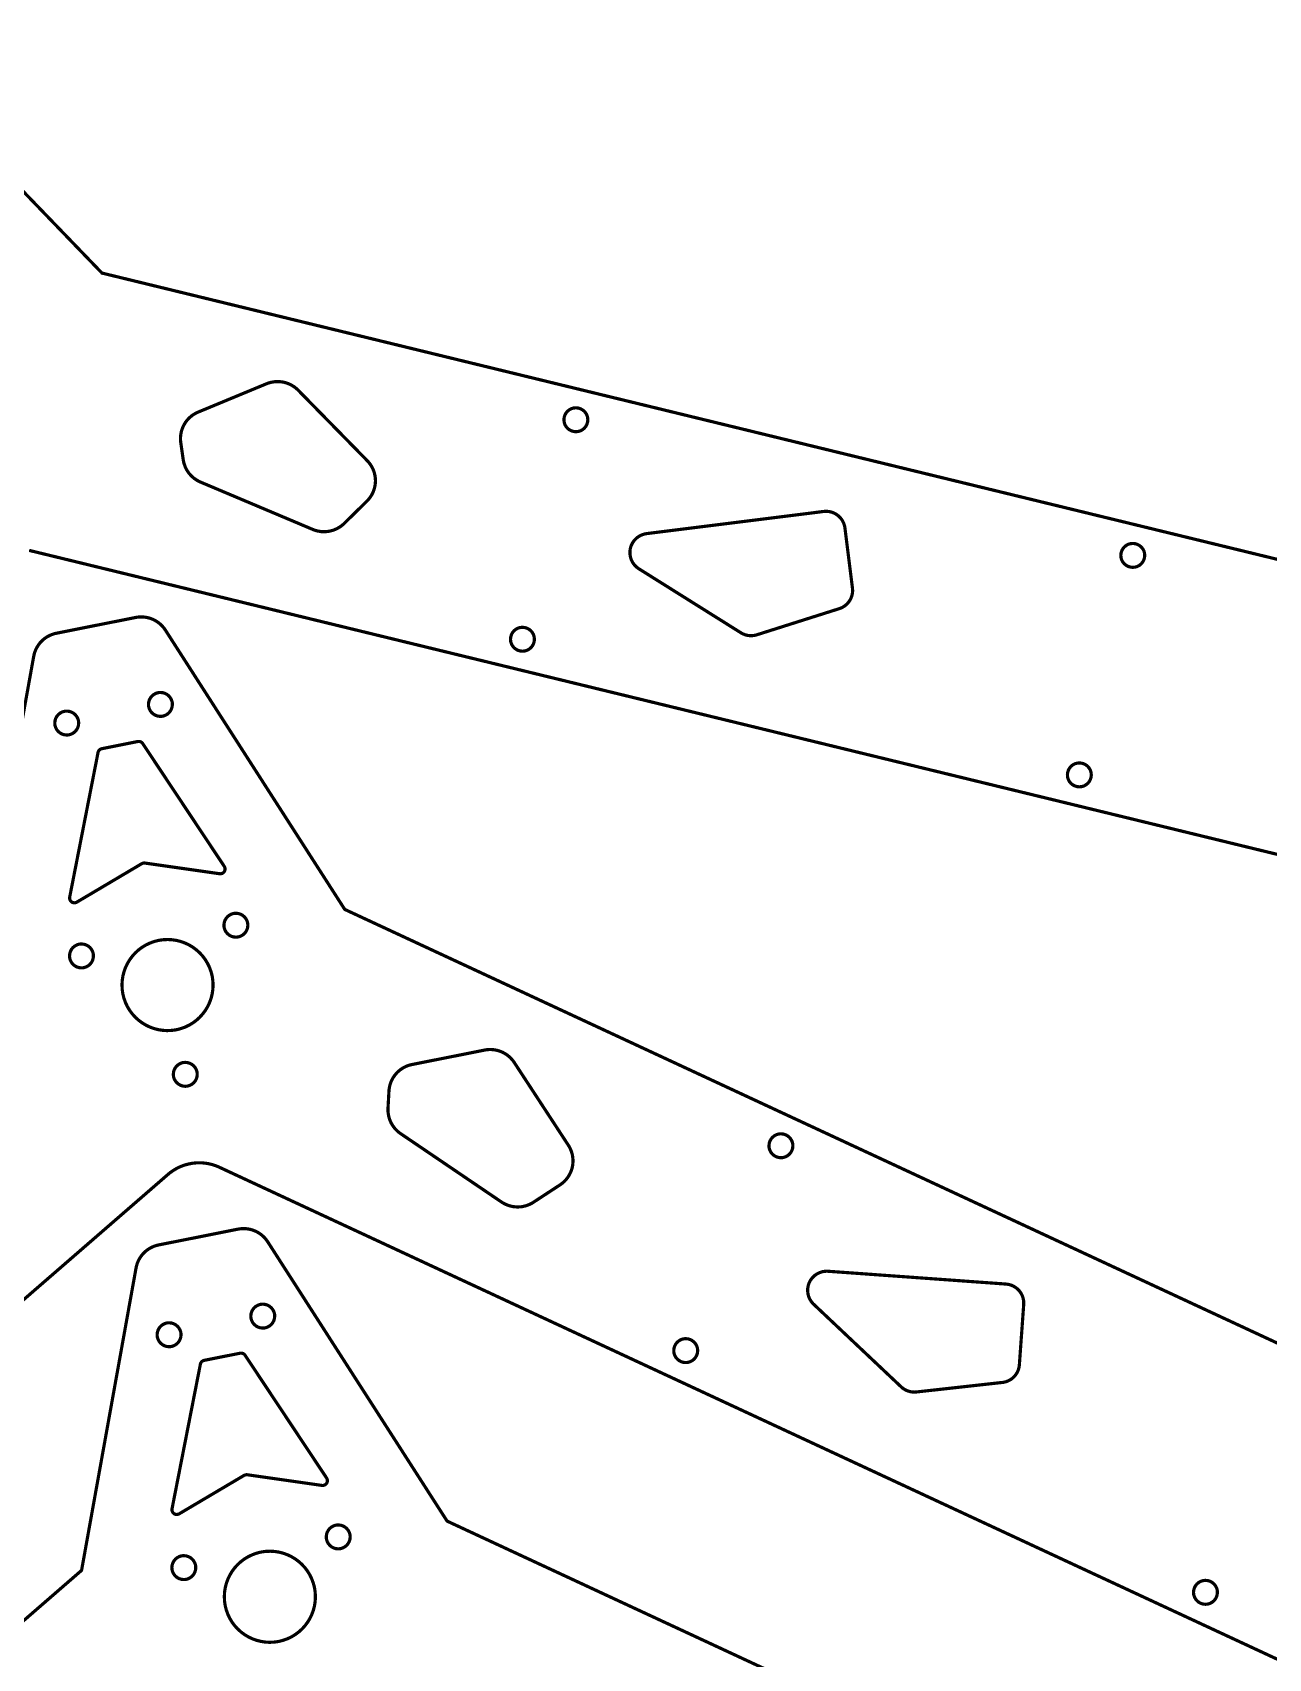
# Model space of a CAD drawing. Extents: x 0 to 529, y 0 to 485.
# Drawn here: x 117.2 to 246.6, y 314.1 to 484.2 of the extents above; entities that cross this region are included whole.
import ezdxf

# ---------------------------------------------------------------- set-up
doc = ezdxf.new("R2010")
doc.units = 0
doc.layers.get('0').update_dxf_attribs({"linetype": 'CONTINUOUS'})

msp = doc.modelspace()

# ---------------------------------------------------------------- linework, layer by layer
at = {"color": 0, "const_width": 0.3333}
for points in [[(100.401, 484.083), (124.521, 459.076), (448.697, 380.146)], [(441.6, 350.997), (116.911, 430.053)], [(111.67, 387.326), (117.374, 418.974), (117.384, 419.031), (117.424, 419.199), (117.489, 419.417), (117.57, 419.626), (117.666, 419.829), (117.777, 420.022), (117.901, 420.207), (118.037, 420.381), (118.186, 420.544), (118.347, 420.696), (118.519, 420.836), (118.701, 420.963), (118.892, 421.076), (119.093, 421.176), (119.302, 421.261), (119.518, 421.331), (119.685, 421.374), (119.742, 421.385), (128.046, 423.036), (128.102, 423.047), (128.273, 423.072), (128.5, 423.09), (128.725, 423.093), (128.948, 423.076), (129.169, 423.046), (129.386, 422.997), (129.598, 422.933), (129.804, 422.856), (130.005, 422.761), (130.198, 422.653), (130.383, 422.529), (130.558, 422.393), (130.725, 422.243), (130.88, 422.079), (131.024, 421.904), (131.124, 421.764), (131.156, 421.715), (149.933, 392.485), (406.253, 273.318)], [(393.606, 246.115), (136.807, 365.503), (136.724, 365.542), (136.469, 365.646), (136.124, 365.763), (135.774, 365.853), (135.422, 365.917), (135.067, 365.956), (134.711, 365.969), (134.356, 365.957), (134.003, 365.921), (133.654, 365.858), (133.31, 365.772), (132.972, 365.661), (132.641, 365.526), (132.32, 365.367), (132.008, 365.183), (131.709, 364.976), (131.492, 364.806), (131.423, 364.746), (24.3928, 271.897)], [(15.4471, 230.547), (122.383, 323.314), (128.087, 354.961), (128.098, 355.018), (128.137, 355.186), (128.202, 355.404), (128.283, 355.614), (128.38, 355.817), (128.49, 356.01), (128.614, 356.194), (128.751, 356.368), (128.9, 356.532), (129.06, 356.683), (129.232, 356.824), (129.414, 356.951), (129.605, 357.064), (129.806, 357.164), (130.015, 357.249), (130.231, 357.318), (130.398, 357.361), (130.455, 357.372), (138.759, 359.024), (138.816, 359.035), (138.986, 359.06), (139.212, 359.079), (139.438, 359.081), (139.661, 359.065), (139.882, 359.033), (140.099, 358.985), (140.311, 358.922), (140.518, 358.843), (140.718, 358.749), (140.911, 358.64), (141.096, 358.518), (141.272, 358.381), (141.438, 358.231), (141.593, 358.068), (141.737, 357.892), (141.837, 357.751), (141.868, 357.703), (160.647, 328.472), (416.967, 209.307)]]:
    msp.add_lwpolyline(points, dxfattribs=at)
at = {"color": 0}
for points in [[(100.401, 484.083), (124.521, 459.076), (448.697, 380.146)], [(441.6, 350.997), (116.911, 430.053)], [(111.67, 387.326), (117.374, 418.974), (117.385, 419.031), (117.424, 419.199), (117.489, 419.417), (117.57, 419.626), (117.666, 419.829), (117.777, 420.022), (117.901, 420.207), (118.037, 420.381), (118.187, 420.544), (118.347, 420.696), (118.519, 420.836), (118.701, 420.963), (118.892, 421.076), (119.093, 421.176), (119.302, 421.261), (119.518, 421.331), (119.685, 421.374), (119.742, 421.385), (128.046, 423.036), (128.102, 423.047), (128.273, 423.072), (128.5, 423.09), (128.725, 423.092), (128.948, 423.076), (129.169, 423.046), (129.386, 422.997), (129.598, 422.933), (129.804, 422.856), (130.005, 422.761), (130.198, 422.653), (130.383, 422.529), (130.559, 422.393), (130.725, 422.243), (130.88, 422.079), (131.024, 421.904), (131.124, 421.764), (131.156, 421.715), (149.933, 392.485), (406.253, 273.319)], [(393.606, 246.115), (136.807, 365.503), (136.724, 365.542), (136.469, 365.646), (136.124, 365.763), (135.774, 365.853), (135.422, 365.917), (135.067, 365.956), (134.711, 365.969), (134.356, 365.957), (134.003, 365.921), (133.654, 365.858), (133.31, 365.772), (132.972, 365.661), (132.641, 365.526), (132.32, 365.367), (132.009, 365.183), (131.709, 364.976), (131.493, 364.806), (131.423, 364.746), (24.3929, 271.897)], [(15.4472, 230.546), (122.383, 323.314), (128.087, 354.961), (128.098, 355.018), (128.137, 355.186), (128.202, 355.404), (128.284, 355.614), (128.38, 355.817), (128.49, 356.01), (128.614, 356.194), (128.751, 356.368), (128.9, 356.532), (129.06, 356.683), (129.232, 356.824), (129.414, 356.951), (129.605, 357.064), (129.806, 357.164), (130.015, 357.249), (130.231, 357.318), (130.398, 357.361), (130.455, 357.372), (138.759, 359.024), (138.816, 359.035), (138.986, 359.06), (139.212, 359.079), (139.439, 359.081), (139.661, 359.065), (139.882, 359.033), (140.099, 358.985), (140.311, 358.922), (140.518, 358.843), (140.718, 358.749), (140.911, 358.64), (141.096, 358.518), (141.272, 358.381), (141.438, 358.231), (141.593, 358.068), (141.737, 357.892), (141.837, 357.751), (141.868, 357.703), (160.647, 328.472), (416.967, 209.307)]]:
    msp.add_lwpolyline(points, dxfattribs=at)
at = {"color": 0, "const_width": 0.3333}
for points in [[(133.024, 439.546), (133.038, 439.449), (133.105, 439.162), (133.233, 438.799), (133.405, 438.456), (133.618, 438.139), (133.87, 437.853), (134.158, 437.599), (134.478, 437.382), (134.738, 437.246), (134.828, 437.207), (146.597, 432.243), (146.7, 432.199), (147.022, 432.1), (147.456, 432.022), (147.893, 432.01), (148.324, 432.06), (148.744, 432.172), (149.146, 432.344), (149.521, 432.575), (149.783, 432.786), (149.864, 432.865), (152.246, 435.201), (152.299, 435.253), (152.447, 435.419), (152.625, 435.654), (152.779, 435.904), (152.906, 436.168), (153.007, 436.443), (153.082, 436.726), (153.128, 437.017), (153.144, 437.239), (153.146, 437.314), (153.146, 437.388), (153.135, 437.61), (153.093, 437.903), (153.025, 438.188), (152.929, 438.464), (152.807, 438.729), (152.658, 438.983), (152.485, 439.222), (152.34, 439.39), (152.288, 439.443), (145.049, 446.826), (144.969, 446.907), (144.708, 447.126), (144.332, 447.367), (143.929, 447.547), (143.507, 447.665), (143.071, 447.722), (142.629, 447.714), (142.19, 447.64), (141.864, 447.542), (141.758, 447.499), (134.59, 444.528), (134.531, 444.504), (134.358, 444.421), (134.14, 444.296), (133.935, 444.156), (133.743, 443.999), (133.567, 443.828), (133.405, 443.644), (133.26, 443.449), (133.131, 443.242), (133.019, 443.025), (132.925, 442.8), (132.849, 442.568), (132.792, 442.329), (132.755, 442.085), (132.738, 441.836), (132.743, 441.585), (132.759, 441.394), (132.768, 441.331), (133.024, 439.546)], [(173.65, 444.881), (173.707, 444.904), (173.892, 444.954), (174.136, 444.976), (174.376, 444.951), (174.606, 444.881), (174.818, 444.768), (175.006, 444.617), (175.163, 444.428), (175.258, 444.263), (175.283, 444.204), (175.307, 444.146), (175.356, 443.961), (175.378, 443.717), (175.353, 443.476), (175.282, 443.247), (175.169, 443.036), (175.018, 442.849), (174.829, 442.69), (174.664, 442.594), (174.606, 442.571), (174.549, 442.547), (174.364, 442.499), (174.119, 442.475), (173.879, 442.501), (173.65, 442.571), (173.438, 442.683), (173.25, 442.836), (173.093, 443.025), (172.997, 443.189), (172.972, 443.247), (172.949, 443.306), (172.9, 443.49), (172.878, 443.735), (172.903, 443.975), (172.974, 444.204), (173.086, 444.415), (173.237, 444.604), (173.426, 444.761), (173.592, 444.857), (173.65, 444.881)], [(191.4, 421.435), (191.446, 421.406), (191.592, 421.329), (191.792, 421.246), (191.997, 421.183), (192.21, 421.146), (192.424, 421.129), (192.639, 421.138), (192.854, 421.168), (193.014, 421.206), (193.067, 421.222), (201.7, 423.958), (201.743, 423.971), (201.868, 424.019), (202.028, 424.094), (202.179, 424.183), (202.321, 424.283), (202.451, 424.394), (202.572, 424.515), (202.682, 424.646), (202.781, 424.786), (202.865, 424.933), (202.939, 425.088), (202.999, 425.247), (203.044, 425.414), (203.076, 425.583), (203.093, 425.757), (203.094, 425.935), (203.086, 426.068), (203.081, 426.112), (202.294, 432.393), (202.289, 432.443), (202.26, 432.594), (202.204, 432.787), (202.132, 432.971), (202.042, 433.146), (201.938, 433.308), (201.817, 433.46), (201.683, 433.599), (201.538, 433.724), (201.381, 433.833), (201.214, 433.929), (201.038, 434.007), (200.854, 434.069), (200.663, 434.114), (200.467, 434.139), (200.265, 434.144), (200.112, 434.135), (200.061, 434.129), (181.535, 431.81), (181.458, 431.8), (181.228, 431.747), (180.94, 431.639), (180.675, 431.49), (180.436, 431.304), (180.229, 431.085), (180.056, 430.833), (179.922, 430.557), (179.847, 430.333), (179.831, 430.258), (179.814, 430.182), (179.788, 429.947), (179.792, 429.64), (179.843, 429.34), (179.939, 429.053), (180.076, 428.783), (180.254, 428.537), (180.469, 428.318), (180.656, 428.172), (180.721, 428.131), (191.4, 421.435)], [(231.946, 430.686), (232.004, 430.711), (232.189, 430.76), (232.433, 430.782), (232.674, 430.757), (232.903, 430.686), (233.115, 430.574), (233.303, 430.422), (233.46, 430.233), (233.556, 430.068), (233.579, 430.01), (233.604, 429.951), (233.653, 429.768), (233.675, 429.522), (233.65, 429.282), (233.579, 429.053), (233.467, 428.842), (233.315, 428.654), (233.126, 428.497), (232.961, 428.401), (232.903, 428.376), (232.844, 428.353), (232.661, 428.304), (232.415, 428.282), (232.176, 428.307), (231.946, 428.376), (231.735, 428.489), (231.547, 428.642), (231.39, 428.831), (231.294, 428.994), (231.269, 429.053), (231.246, 429.111), (231.197, 429.296), (231.175, 429.54), (231.2, 429.781), (231.269, 430.01), (231.382, 430.222), (231.535, 430.41), (231.724, 430.567), (231.888, 430.662), (231.946, 430.686)], [(168.057, 421.911), (168.115, 421.936), (168.3, 421.985), (168.544, 422.007), (168.785, 421.982), (169.014, 421.911), (169.225, 421.799), (169.413, 421.647), (169.571, 421.458), (169.667, 421.293), (169.69, 421.235), (169.714, 421.176), (169.763, 420.993), (169.786, 420.749), (169.76, 420.508), (169.69, 420.278), (169.578, 420.067), (169.425, 419.879), (169.236, 419.722), (169.072, 419.626), (169.014, 419.601), (168.956, 419.578), (168.771, 419.529), (168.526, 419.507), (168.286, 419.532), (168.057, 419.601), (167.844, 419.714), (167.657, 419.867), (167.5, 420.056), (167.404, 420.221), (167.381, 420.278), (167.357, 420.336), (167.307, 420.521), (167.285, 420.765), (167.31, 421.006), (167.381, 421.235), (167.493, 421.447), (167.644, 421.635), (167.833, 421.792), (167.999, 421.888), (168.057, 421.911)], [(130.394, 415.162), (130.455, 415.175), (130.646, 415.188), (130.89, 415.161), (131.121, 415.09), (131.332, 414.976), (131.518, 414.825), (131.672, 414.639), (131.789, 414.422), (131.851, 414.242), (131.863, 414.181), (131.876, 414.119), (131.888, 413.929), (131.862, 413.685), (131.79, 413.453), (131.677, 413.242), (131.525, 413.057), (131.339, 412.901), (131.123, 412.785), (130.943, 412.724), (130.881, 412.711), (130.82, 412.699), (130.629, 412.686), (130.385, 412.713), (130.154, 412.783), (129.943, 412.897), (129.757, 413.049), (129.603, 413.235), (129.486, 413.451), (129.424, 413.631), (129.412, 413.693), (129.399, 413.754), (129.387, 413.944), (129.413, 414.189), (129.484, 414.419), (129.598, 414.631), (129.75, 414.817), (129.936, 414.971), (130.152, 415.089), (130.332, 415.15), (130.394, 415.162)], [(120.586, 413.211), (120.648, 413.224), (120.838, 413.236), (121.082, 413.21), (121.313, 413.139), (121.524, 413.025), (121.71, 412.874), (121.864, 412.688), (121.982, 412.472), (122.043, 412.292), (122.056, 412.229), (122.068, 412.168), (122.08, 411.978), (122.054, 411.733), (121.983, 411.503), (121.869, 411.292), (121.717, 411.106), (121.532, 410.951), (121.316, 410.833), (121.135, 410.772), (121.073, 410.76), (121.012, 410.747), (120.821, 410.736), (120.577, 410.761), (120.346, 410.833), (120.135, 410.946), (119.949, 411.099), (119.795, 411.283), (119.678, 411.5), (119.616, 411.681), (119.604, 411.742), (119.591, 411.804), (119.579, 411.994), (119.605, 412.239), (119.677, 412.469), (119.79, 412.681), (119.942, 412.867), (120.128, 413.021), (120.344, 413.138), (120.524, 413.2), (120.586, 413.211)], [(121.14, 393.772), (121.133, 393.736), (121.133, 393.628), (121.167, 393.489), (121.237, 393.367), (121.313, 393.287), (121.342, 393.267), (121.372, 393.246), (121.471, 393.201), (121.611, 393.176), (121.752, 393.19), (121.855, 393.226), (121.885, 393.244), (128.685, 397.271), (128.71, 397.285), (128.843, 397.331), (128.983, 397.339), (129.011, 397.335), (136.834, 396.218), (136.869, 396.214), (136.978, 396.219), (137.114, 396.26), (137.233, 396.336), (137.308, 396.417), (137.327, 396.446), (137.346, 396.476), (137.386, 396.579), (137.404, 396.719), (137.383, 396.86), (137.341, 396.96), (137.321, 396.99), (128.785, 409.84), (128.764, 409.871), (128.685, 409.951), (128.56, 410.026), (128.419, 410.061), (128.307, 410.061), (128.271, 410.054), (124.502, 409.304), (124.466, 409.297), (124.362, 409.254), (124.245, 409.168), (124.159, 409.05), (124.116, 408.947), (124.109, 408.911), (121.14, 393.772)], [(226.354, 407.718), (226.413, 407.742), (226.596, 407.79), (226.84, 407.813), (227.082, 407.787), (227.311, 407.718), (227.522, 407.606), (227.71, 407.453), (227.867, 407.264), (227.963, 407.099), (227.987, 407.04), (228.011, 406.983), (228.06, 406.799), (228.082, 406.554), (228.057, 406.314), (227.987, 406.085), (227.875, 405.872), (227.722, 405.685), (227.533, 405.528), (227.369, 405.432), (227.311, 405.408), (227.253, 405.383), (227.068, 405.335), (226.824, 405.313), (226.583, 405.338), (226.354, 405.408), (226.142, 405.521), (225.954, 405.672), (225.797, 405.861), (225.701, 406.026), (225.678, 406.085), (225.653, 406.143), (225.604, 406.326), (225.582, 406.571), (225.607, 406.811), (225.678, 407.04), (225.79, 407.253), (225.942, 407.44), (226.131, 407.597), (226.296, 407.693), (226.354, 407.718)], [(138.293, 392.058), (138.355, 392.069), (138.545, 392.082), (138.789, 392.057), (139.019, 391.985), (139.232, 391.871), (139.417, 391.719), (139.571, 391.533), (139.689, 391.318), (139.75, 391.138), (139.763, 391.075), (139.775, 391.014), (139.788, 390.824), (139.761, 390.579), (139.69, 390.349), (139.576, 390.138), (139.425, 389.951), (139.239, 389.797), (139.022, 389.679), (138.843, 389.618), (138.781, 389.606), (138.719, 389.593), (138.529, 389.582), (138.284, 389.607), (138.053, 389.679), (137.842, 389.793), (137.657, 389.944), (137.502, 390.129), (137.385, 390.346), (137.323, 390.526), (137.311, 390.588), (137.299, 390.65), (137.287, 390.84), (137.312, 391.085), (137.384, 391.315), (137.498, 391.526), (137.649, 391.713), (137.835, 391.867), (138.051, 391.983), (138.231, 392.046), (138.293, 392.058)], [(122.13, 388.843), (122.191, 388.856), (122.382, 388.867), (122.626, 388.842), (122.857, 388.769), (123.068, 388.656), (123.254, 388.504), (123.408, 388.318), (123.525, 388.103), (123.587, 387.922), (123.599, 387.861), (123.612, 387.799), (123.624, 387.608), (123.598, 387.364), (123.526, 387.133), (123.413, 386.922), (123.261, 386.736), (123.075, 386.582), (122.859, 386.465), (122.679, 386.403), (122.617, 386.39), (122.556, 386.378), (122.365, 386.367), (122.121, 386.392), (121.89, 386.464), (121.679, 386.578), (121.493, 386.729), (121.339, 386.915), (121.222, 387.131), (121.16, 387.311), (121.148, 387.372), (121.135, 387.435), (121.123, 387.625), (121.149, 387.869), (121.221, 388.1), (121.334, 388.311), (121.486, 388.497), (121.672, 388.651), (121.888, 388.768), (122.068, 388.831), (122.13, 388.843)], [(130.452, 389.24), (130.571, 389.265), (130.934, 389.313), (131.413, 389.333), (131.883, 389.307), (132.344, 389.236), (132.792, 389.119), (133.223, 388.963), (133.637, 388.765), (134.029, 388.529), (134.396, 388.257), (134.737, 387.951), (135.048, 387.612), (135.326, 387.243), (135.568, 386.844), (135.773, 386.419), (135.936, 385.969), (136.031, 385.617), (136.055, 385.497), (136.078, 385.378), (136.126, 385.014), (136.147, 384.536), (136.121, 384.065), (136.049, 383.606), (135.934, 383.157), (135.776, 382.725), (135.579, 382.313), (135.343, 381.919), (135.071, 381.553), (134.765, 381.213), (134.426, 380.901), (134.057, 380.624), (133.659, 380.381), (133.234, 380.176), (132.784, 380.014), (132.43, 379.918), (132.311, 379.894), (132.192, 379.871), (131.828, 379.824), (131.35, 379.801), (130.879, 379.828), (130.419, 379.9), (129.971, 380.015), (129.539, 380.172), (129.126, 380.369), (128.734, 380.606), (128.366, 380.878), (128.026, 381.183), (127.715, 381.522), (127.437, 381.892), (127.194, 382.29), (126.99, 382.715), (126.827, 383.165), (126.732, 383.518), (126.708, 383.638), (126.684, 383.757), (126.637, 384.121), (126.616, 384.599), (126.642, 385.069), (126.713, 385.531), (126.829, 385.978), (126.986, 386.41), (127.184, 386.824), (127.419, 387.215), (127.691, 387.582), (127.998, 387.924), (128.336, 388.233), (128.706, 388.511), (129.104, 388.754), (129.529, 388.958), (129.979, 389.122), (130.332, 389.217), (130.452, 389.24)], [(154.462, 371.669), (154.458, 371.572), (154.468, 371.278), (154.522, 370.896), (154.624, 370.526), (154.771, 370.174), (154.962, 369.843), (155.196, 369.539), (155.467, 369.264), (155.694, 369.079), (155.776, 369.024), (166.35, 361.858), (166.443, 361.796), (166.739, 361.636), (167.15, 361.475), (167.575, 361.378), (168.008, 361.342), (168.443, 361.369), (168.869, 361.461), (169.283, 361.615), (169.582, 361.771), (169.675, 361.832), (172.468, 363.658), (172.531, 363.699), (172.708, 363.832), (172.929, 364.029), (173.128, 364.244), (173.304, 364.478), (173.457, 364.726), (173.585, 364.99), (173.688, 365.267), (173.747, 365.482), (173.763, 365.554), (173.778, 365.628), (173.81, 365.847), (173.826, 366.142), (173.814, 366.435), (173.774, 366.725), (173.706, 367.01), (173.61, 367.287), (173.487, 367.554), (173.378, 367.749), (173.337, 367.811), (167.678, 376.464), (167.646, 376.513), (167.546, 376.65), (167.401, 376.824), (167.246, 376.985), (167.079, 377.133), (166.904, 377.268), (166.719, 377.389), (166.528, 377.496), (166.328, 377.589), (166.122, 377.665), (165.913, 377.728), (165.696, 377.775), (165.478, 377.807), (165.256, 377.821), (165.032, 377.819), (164.807, 377.801), (164.638, 377.776), (164.582, 377.765), (156.971, 376.251), (156.908, 376.239), (156.722, 376.19), (156.483, 376.111), (156.256, 376.013), (156.038, 375.896), (155.831, 375.763), (155.636, 375.614), (155.456, 375.451), (155.289, 375.274), (155.138, 375.083), (155.001, 374.881), (154.881, 374.668), (154.779, 374.444), (154.694, 374.213), (154.629, 373.971), (154.585, 373.724), (154.564, 373.533), (154.56, 373.469), (154.462, 371.669)], [(132.996, 376.453), (133.057, 376.464), (133.248, 376.476), (133.492, 376.451), (133.723, 376.379), (133.934, 376.265), (134.12, 376.114), (134.274, 375.928), (134.391, 375.713), (134.453, 375.532), (134.465, 375.469), (134.478, 375.408), (134.49, 375.218), (134.464, 374.974), (134.392, 374.743), (134.279, 374.532), (134.127, 374.346), (133.941, 374.192), (133.725, 374.074), (133.545, 374.013), (133.483, 374), (133.422, 373.987), (133.231, 373.976), (132.987, 374.001), (132.756, 374.074), (132.545, 374.188), (132.359, 374.339), (132.205, 374.525), (132.087, 374.74), (132.026, 374.921), (132.013, 374.982), (132.001, 375.044), (131.989, 375.235), (132.015, 375.479), (132.087, 375.71), (132.2, 375.921), (132.352, 376.107), (132.538, 376.261), (132.753, 376.378), (132.934, 376.44), (132.996, 376.453)], [(195.349, 368.976), (195.41, 368.989), (195.6, 369), (195.844, 368.975), (196.075, 368.903), (196.288, 368.789), (196.472, 368.638), (196.628, 368.451), (196.744, 368.236), (196.806, 368.056), (196.818, 367.994), (196.831, 367.932), (196.843, 367.742), (196.817, 367.497), (196.746, 367.267), (196.632, 367.056), (196.481, 366.869), (196.294, 366.715), (196.078, 366.599), (195.899, 366.536), (195.836, 366.524), (195.775, 366.513), (195.585, 366.5), (195.34, 366.525), (195.11, 366.597), (194.899, 366.711), (194.712, 366.862), (194.558, 367.049), (194.44, 367.264), (194.379, 367.444), (194.367, 367.507), (194.354, 367.568), (194.342, 367.758), (194.368, 368.003), (194.439, 368.233), (194.553, 368.444), (194.704, 368.631), (194.89, 368.785), (195.107, 368.901), (195.288, 368.964), (195.349, 368.976)], [(208.183, 342.518), (208.224, 342.481), (208.351, 342.376), (208.531, 342.256), (208.721, 342.156), (208.921, 342.076), (209.129, 342.018), (209.342, 341.983), (209.558, 341.972), (209.722, 341.979), (209.776, 341.985), (218.778, 342.983), (218.824, 342.987), (218.956, 343.011), (219.128, 343.053), (219.292, 343.11), (219.45, 343.181), (219.601, 343.264), (219.743, 343.36), (219.876, 343.467), (219.999, 343.585), (220.112, 343.711), (220.214, 343.849), (220.304, 343.994), (220.381, 344.149), (220.446, 344.308), (220.496, 344.476), (220.532, 344.649), (220.55, 344.782), (220.553, 344.826), (221.007, 351.139), (221.011, 351.19), (221.011, 351.344), (220.996, 351.544), (220.96, 351.739), (220.906, 351.928), (220.835, 352.108), (220.747, 352.279), (220.643, 352.442), (220.525, 352.592), (220.392, 352.731), (220.247, 352.857), (220.089, 352.968), (219.921, 353.065), (219.743, 353.146), (219.556, 353.208), (219.358, 353.253), (219.207, 353.274), (219.156, 353.278), (200.533, 354.618), (200.456, 354.624), (200.219, 354.617), (199.917, 354.567), (199.626, 354.472), (199.357, 354.336), (199.11, 354.161), (198.892, 353.949), (198.706, 353.704), (198.59, 353.5), (198.558, 353.428), (198.526, 353.357), (198.456, 353.132), (198.4, 352.831), (198.392, 352.526), (198.429, 352.226), (198.511, 351.935), (198.638, 351.658), (198.807, 351.4), (198.96, 351.222), (199.017, 351.168), (208.183, 342.518)], [(141.107, 351.15), (141.168, 351.162), (141.358, 351.175), (141.603, 351.149), (141.833, 351.078), (142.044, 350.964), (142.231, 350.813), (142.385, 350.626), (142.503, 350.411), (142.564, 350.231), (142.576, 350.168), (142.589, 350.107), (142.601, 349.917), (142.575, 349.672), (142.504, 349.442), (142.39, 349.231), (142.239, 349.044), (142.053, 348.89), (141.836, 348.772), (141.656, 348.711), (141.594, 348.699), (141.533, 348.686), (141.343, 348.675), (141.099, 348.7), (140.867, 348.772), (140.656, 348.885), (140.471, 349.037), (140.315, 349.222), (140.199, 349.439), (140.138, 349.619), (140.125, 349.681), (140.112, 349.743), (140.1, 349.933), (140.126, 350.178), (140.197, 350.408), (140.311, 350.619), (140.462, 350.804), (140.649, 350.96), (140.865, 351.076), (141.044, 351.139), (141.107, 351.15)], [(131.299, 349.2), (131.361, 349.213), (131.551, 349.224), (131.795, 349.199), (132.026, 349.126), (132.237, 349.013), (132.423, 348.861), (132.577, 348.675), (132.695, 348.46), (132.756, 348.279), (132.769, 348.218), (132.781, 348.156), (132.793, 347.965), (132.767, 347.721), (132.696, 347.49), (132.582, 347.279), (132.43, 347.093), (132.245, 346.939), (132.029, 346.822), (131.848, 346.76), (131.787, 346.747), (131.725, 346.735), (131.535, 346.724), (131.29, 346.749), (131.059, 346.821), (130.848, 346.935), (130.663, 347.086), (130.508, 347.272), (130.391, 347.487), (130.329, 347.668), (130.317, 347.729), (130.304, 347.792), (130.292, 347.982), (130.318, 348.226), (130.39, 348.457), (130.503, 348.668), (130.655, 348.854), (130.841, 349.008), (131.057, 349.125), (131.237, 349.188), (131.299, 349.2)], [(185.382, 347.539), (185.444, 347.551), (185.635, 347.564), (185.879, 347.537), (186.11, 347.467), (186.321, 347.353), (186.507, 347.201), (186.661, 347.015), (186.778, 346.8), (186.84, 346.619), (186.853, 346.557), (186.865, 346.496), (186.876, 346.306), (186.851, 346.061), (186.779, 345.831), (186.665, 345.619), (186.514, 345.433), (186.328, 345.279), (186.112, 345.161), (185.932, 345.1), (185.871, 345.088), (185.808, 345.075), (185.618, 345.064), (185.374, 345.089), (185.143, 345.161), (184.932, 345.274), (184.746, 345.426), (184.592, 345.611), (184.475, 345.828), (184.413, 346.008), (184.4, 346.069), (184.388, 346.132), (184.376, 346.322), (184.401, 346.567), (184.474, 346.797), (184.587, 347.008), (184.739, 347.193), (184.925, 347.349), (185.14, 347.465), (185.321, 347.528), (185.382, 347.539)], [(131.853, 329.76), (131.846, 329.725), (131.846, 329.615), (131.88, 329.478), (131.951, 329.354), (132.026, 329.275), (132.055, 329.254), (132.085, 329.235), (132.184, 329.189), (132.324, 329.164), (132.465, 329.178), (132.568, 329.215), (132.599, 329.233), (139.399, 333.258), (139.424, 333.272), (139.556, 333.318), (139.696, 333.328), (139.724, 333.324), (147.547, 332.207), (147.582, 332.201), (147.692, 332.207), (147.828, 332.247), (147.946, 332.325), (148.021, 332.404), (148.04, 332.435), (148.06, 332.465), (148.099, 332.567), (148.118, 332.707), (148.096, 332.847), (148.054, 332.949), (148.035, 332.978), (139.499, 345.829), (139.478, 345.86), (139.399, 345.939), (139.274, 346.014), (139.132, 346.05), (139.019, 346.05), (138.983, 346.042), (135.215, 345.293), (135.179, 345.286), (135.075, 345.243), (134.958, 345.156), (134.872, 345.039), (134.829, 344.935), (134.822, 344.899), (131.853, 329.76)], [(149.006, 328.046), (149.068, 328.058), (149.258, 328.069), (149.503, 328.044), (149.733, 327.972), (149.944, 327.858), (150.131, 327.707), (150.285, 327.521), (150.401, 327.306), (150.464, 327.125), (150.476, 327.064), (150.489, 327.001), (150.5, 326.811), (150.475, 326.567), (150.403, 326.336), (150.289, 326.125), (150.138, 325.939), (149.951, 325.785), (149.736, 325.668), (149.556, 325.606), (149.494, 325.593), (149.432, 325.581), (149.242, 325.569), (148.997, 325.594), (148.767, 325.667), (148.556, 325.781), (148.369, 325.932), (148.215, 326.118), (148.099, 326.333), (148.036, 326.514), (148.024, 326.575), (148.011, 326.638), (148, 326.828), (148.025, 327.072), (148.097, 327.303), (148.211, 327.514), (148.362, 327.7), (148.549, 327.854), (148.764, 327.971), (148.944, 328.033), (149.006, 328.046)], [(132.843, 324.831), (132.904, 324.843), (133.095, 324.854), (133.339, 324.829), (133.57, 324.757), (133.781, 324.644), (133.967, 324.492), (134.121, 324.307), (134.238, 324.09), (134.3, 323.91), (134.313, 323.849), (134.325, 323.786), (134.337, 323.596), (134.311, 323.351), (134.24, 323.121), (134.126, 322.91), (133.974, 322.724), (133.788, 322.569), (133.572, 322.453), (133.392, 322.39), (133.33, 322.379), (133.269, 322.367), (133.078, 322.354), (132.834, 322.381), (132.603, 322.451), (132.392, 322.565), (132.206, 322.717), (132.052, 322.903), (131.935, 323.118), (131.873, 323.299), (131.861, 323.361), (131.848, 323.422), (131.836, 323.612), (131.862, 323.857), (131.934, 324.088), (132.047, 324.299), (132.199, 324.485), (132.385, 324.639), (132.601, 324.757), (132.781, 324.818), (132.843, 324.831)], [(141.165, 325.229), (141.285, 325.253), (141.647, 325.3), (142.125, 325.321), (142.596, 325.294), (143.057, 325.224), (143.504, 325.108), (143.936, 324.95), (144.35, 324.753), (144.742, 324.517), (145.11, 324.246), (145.45, 323.939), (145.761, 323.6), (146.039, 323.231), (146.282, 322.833), (146.486, 322.408), (146.649, 321.958), (146.744, 321.604), (146.768, 321.485), (146.792, 321.365), (146.839, 321.003), (146.86, 320.524), (146.835, 320.053), (146.763, 319.593), (146.647, 319.144), (146.489, 318.713), (146.292, 318.3), (146.057, 317.908), (145.785, 317.54), (145.478, 317.2), (145.139, 316.889), (144.771, 316.611), (144.372, 316.368), (143.947, 316.164), (143.497, 316.001), (143.143, 315.906), (143.024, 315.882), (142.904, 315.858), (142.542, 315.811), (142.064, 315.789), (141.593, 315.815), (141.132, 315.888), (140.685, 316.003), (140.253, 316.16), (139.839, 316.358), (139.447, 316.593), (139.079, 316.865), (138.739, 317.172), (138.428, 317.51), (138.15, 317.879), (137.908, 318.278), (137.703, 318.703), (137.54, 319.153), (137.445, 319.507), (137.421, 319.625), (137.397, 319.744), (137.35, 320.108), (137.329, 320.586), (137.355, 321.057), (137.427, 321.518), (137.542, 321.965), (137.699, 322.397), (137.897, 322.811), (138.133, 323.203), (138.404, 323.571), (138.711, 323.911), (139.05, 324.222), (139.419, 324.5), (139.817, 324.742), (140.242, 324.946), (140.692, 325.11), (141.046, 325.206), (141.165, 325.229)], [(239.79, 322.244), (239.851, 322.257), (240.042, 322.269), (240.286, 322.243), (240.517, 322.172), (240.728, 322.058), (240.914, 321.907), (241.068, 321.721), (241.186, 321.504), (241.247, 321.325), (241.26, 321.263), (241.272, 321.201), (241.285, 321.011), (241.258, 320.767), (241.188, 320.536), (241.074, 320.325), (240.922, 320.139), (240.736, 319.985), (240.519, 319.867), (240.34, 319.806), (240.278, 319.793), (240.217, 319.781), (240.026, 319.768), (239.782, 319.794), (239.551, 319.865), (239.339, 319.979), (239.154, 320.131), (238.999, 320.317), (238.882, 320.533), (238.821, 320.713), (238.808, 320.775), (238.796, 320.836), (238.783, 321.026), (238.81, 321.271), (238.881, 321.501), (238.994, 321.714), (239.146, 321.899), (239.332, 322.054), (239.549, 322.171), (239.728, 322.232), (239.79, 322.244)]]:
    msp.add_lwpolyline(points, close=True, dxfattribs=at)
at = {"color": 0}
for points in [[(133.024, 439.546), (133.038, 439.449), (133.105, 439.162), (133.233, 438.799), (133.405, 438.456), (133.618, 438.139), (133.87, 437.851), (134.158, 437.599), (134.478, 437.382), (134.738, 437.244), (134.828, 437.207), (146.597, 432.243), (146.7, 432.199), (147.022, 432.1), (147.456, 432.022), (147.893, 432.01), (148.324, 432.06), (148.744, 432.172), (149.146, 432.344), (149.521, 432.575), (149.783, 432.786), (149.864, 432.865), (152.246, 435.201), (152.299, 435.253), (152.447, 435.419), (152.625, 435.654), (152.778, 435.904), (152.906, 436.168), (153.007, 436.443), (153.082, 436.726), (153.128, 437.017), (153.144, 437.239), (153.146, 437.314), (153.146, 437.388), (153.133, 437.61), (153.093, 437.903), (153.025, 438.188), (152.929, 438.464), (152.807, 438.729), (152.658, 438.983), (152.485, 439.221), (152.34, 439.39), (152.288, 439.443), (145.049, 446.826), (144.969, 446.907), (144.708, 447.126), (144.332, 447.367), (143.929, 447.547), (143.507, 447.665), (143.071, 447.722), (142.629, 447.714), (142.19, 447.639), (141.864, 447.542), (141.758, 447.499), (134.59, 444.528), (134.531, 444.504), (134.358, 444.421), (134.14, 444.296), (133.934, 444.154), (133.743, 443.999), (133.567, 443.828), (133.405, 443.644), (133.26, 443.449), (133.131, 443.242), (133.019, 443.025), (132.925, 442.8), (132.849, 442.568), (132.792, 442.329), (132.755, 442.085), (132.738, 441.836), (132.742, 441.585), (132.759, 441.394), (132.768, 441.331), (133.024, 439.546)], [(173.65, 444.881), (173.707, 444.904), (173.892, 444.954), (174.136, 444.976), (174.376, 444.951), (174.606, 444.881), (174.818, 444.768), (175.006, 444.617), (175.163, 444.428), (175.258, 444.263), (175.282, 444.204), (175.307, 444.146), (175.356, 443.961), (175.378, 443.717), (175.353, 443.476), (175.282, 443.247), (175.169, 443.036), (175.018, 442.847), (174.829, 442.69), (174.664, 442.594), (174.606, 442.571), (174.547, 442.547), (174.364, 442.499), (174.119, 442.475), (173.879, 442.501), (173.65, 442.571), (173.438, 442.683), (173.25, 442.836), (173.093, 443.025), (172.997, 443.189), (172.972, 443.247), (172.949, 443.306), (172.9, 443.49), (172.878, 443.735), (172.903, 443.975), (172.972, 444.204), (173.085, 444.415), (173.237, 444.604), (173.426, 444.761), (173.592, 444.857), (173.65, 444.881)], [(191.4, 421.435), (191.446, 421.406), (191.592, 421.329), (191.792, 421.246), (191.997, 421.183), (192.21, 421.146), (192.424, 421.129), (192.639, 421.138), (192.854, 421.168), (193.014, 421.206), (193.067, 421.222), (201.7, 423.958), (201.743, 423.971), (201.868, 424.019), (202.028, 424.094), (202.179, 424.183), (202.321, 424.283), (202.451, 424.394), (202.572, 424.515), (202.682, 424.646), (202.781, 424.786), (202.865, 424.933), (202.939, 425.088), (202.999, 425.247), (203.044, 425.412), (203.076, 425.583), (203.093, 425.757), (203.094, 425.935), (203.086, 426.068), (203.081, 426.112), (202.294, 432.393), (202.289, 432.443), (202.258, 432.594), (202.204, 432.787), (202.132, 432.971), (202.042, 433.146), (201.936, 433.308), (201.817, 433.46), (201.683, 433.599), (201.538, 433.724), (201.381, 433.833), (201.214, 433.929), (201.038, 434.007), (200.854, 434.069), (200.663, 434.114), (200.467, 434.139), (200.265, 434.144), (200.112, 434.135), (200.061, 434.129), (181.535, 431.81), (181.458, 431.8), (181.228, 431.747), (180.94, 431.639), (180.675, 431.49), (180.436, 431.304), (180.229, 431.083), (180.056, 430.833), (179.922, 430.557), (179.847, 430.333), (179.831, 430.257), (179.814, 430.182), (179.788, 429.947), (179.792, 429.64), (179.843, 429.34), (179.939, 429.053), (180.076, 428.783), (180.254, 428.536), (180.469, 428.318), (180.654, 428.172), (180.721, 428.131), (191.4, 421.435)], [(231.946, 430.686), (232.004, 430.711), (232.189, 430.76), (232.433, 430.782), (232.674, 430.757), (232.903, 430.686), (233.115, 430.574), (233.303, 430.422), (233.46, 430.233), (233.556, 430.068), (233.579, 430.01), (233.604, 429.951), (233.653, 429.768), (233.675, 429.522), (233.65, 429.282), (233.579, 429.053), (233.467, 428.842), (233.315, 428.654), (233.126, 428.497), (232.961, 428.401), (232.903, 428.376), (232.844, 428.353), (232.661, 428.304), (232.415, 428.282), (232.175, 428.307), (231.946, 428.376), (231.735, 428.489), (231.547, 428.642), (231.39, 428.831), (231.294, 428.994), (231.269, 429.053), (231.246, 429.111), (231.197, 429.296), (231.175, 429.54), (231.2, 429.781), (231.269, 430.01), (231.382, 430.222), (231.535, 430.41), (231.724, 430.567), (231.888, 430.662), (231.946, 430.686)], [(168.057, 421.911), (168.115, 421.936), (168.3, 421.985), (168.544, 422.007), (168.785, 421.982), (169.014, 421.911), (169.225, 421.799), (169.413, 421.647), (169.571, 421.458), (169.665, 421.293), (169.69, 421.235), (169.714, 421.176), (169.763, 420.993), (169.786, 420.749), (169.76, 420.508), (169.69, 420.278), (169.578, 420.067), (169.425, 419.879), (169.236, 419.722), (169.072, 419.626), (169.014, 419.601), (168.956, 419.578), (168.771, 419.529), (168.526, 419.507), (168.286, 419.532), (168.057, 419.601), (167.844, 419.714), (167.657, 419.867), (167.5, 420.056), (167.404, 420.221), (167.381, 420.278), (167.356, 420.336), (167.307, 420.521), (167.285, 420.765), (167.31, 421.006), (167.381, 421.235), (167.493, 421.447), (167.644, 421.635), (167.833, 421.792), (167.999, 421.888), (168.057, 421.911)], [(130.394, 415.162), (130.455, 415.175), (130.646, 415.188), (130.89, 415.161), (131.121, 415.09), (131.332, 414.976), (131.518, 414.825), (131.672, 414.639), (131.789, 414.422), (131.851, 414.242), (131.863, 414.181), (131.876, 414.119), (131.888, 413.929), (131.862, 413.685), (131.79, 413.453), (131.677, 413.242), (131.525, 413.057), (131.339, 412.901), (131.123, 412.785), (130.943, 412.724), (130.881, 412.711), (130.82, 412.699), (130.629, 412.686), (130.385, 412.713), (130.154, 412.783), (129.943, 412.897), (129.757, 413.049), (129.603, 413.235), (129.486, 413.451), (129.424, 413.631), (129.412, 413.693), (129.399, 413.754), (129.387, 413.944), (129.413, 414.189), (129.485, 414.419), (129.598, 414.631), (129.75, 414.817), (129.936, 414.971), (130.152, 415.089), (130.332, 415.15), (130.394, 415.162)], [(120.586, 413.211), (120.648, 413.224), (120.838, 413.236), (121.082, 413.21), (121.313, 413.139), (121.524, 413.025), (121.71, 412.874), (121.864, 412.688), (121.982, 412.472), (122.043, 412.292), (122.056, 412.229), (122.068, 412.168), (122.08, 411.978), (122.054, 411.733), (121.983, 411.503), (121.869, 411.292), (121.717, 411.106), (121.532, 410.951), (121.316, 410.833), (121.135, 410.772), (121.073, 410.76), (121.012, 410.747), (120.821, 410.736), (120.577, 410.761), (120.346, 410.833), (120.135, 410.946), (119.949, 411.099), (119.795, 411.283), (119.678, 411.5), (119.616, 411.681), (119.604, 411.742), (119.591, 411.804), (119.579, 411.994), (119.605, 412.239), (119.677, 412.469), (119.79, 412.681), (119.942, 412.867), (120.128, 413.021), (120.344, 413.138), (120.524, 413.2), (120.586, 413.211)], [(121.14, 393.772), (121.133, 393.736), (121.133, 393.628), (121.167, 393.489), (121.237, 393.367), (121.313, 393.287), (121.342, 393.267), (121.372, 393.246), (121.471, 393.201), (121.611, 393.176), (121.752, 393.19), (121.855, 393.226), (121.886, 393.244), (128.686, 397.271), (128.71, 397.285), (128.843, 397.331), (128.983, 397.339), (129.011, 397.335), (136.834, 396.218), (136.869, 396.214), (136.978, 396.219), (137.114, 396.26), (137.233, 396.336), (137.308, 396.417), (137.327, 396.446), (137.346, 396.476), (137.386, 396.579), (137.404, 396.719), (137.383, 396.86), (137.341, 396.96), (137.321, 396.99), (128.785, 409.84), (128.765, 409.871), (128.685, 409.951), (128.56, 410.026), (128.419, 410.061), (128.307, 410.061), (128.271, 410.054), (124.502, 409.304), (124.466, 409.297), (124.362, 409.254), (124.245, 409.168), (124.159, 409.05), (124.116, 408.947), (124.109, 408.911), (121.14, 393.772)], [(226.354, 407.718), (226.413, 407.742), (226.596, 407.79), (226.84, 407.813), (227.081, 407.787), (227.311, 407.718), (227.522, 407.606), (227.71, 407.453), (227.867, 407.264), (227.963, 407.099), (227.987, 407.04), (228.011, 406.983), (228.06, 406.799), (228.082, 406.554), (228.057, 406.314), (227.987, 406.085), (227.875, 405.872), (227.722, 405.685), (227.533, 405.528), (227.368, 405.432), (227.311, 405.408), (227.253, 405.383), (227.068, 405.335), (226.824, 405.313), (226.583, 405.338), (226.354, 405.408), (226.142, 405.521), (225.954, 405.672), (225.797, 405.861), (225.701, 406.026), (225.678, 406.085), (225.653, 406.143), (225.604, 406.326), (225.582, 406.571), (225.607, 406.811), (225.678, 407.04), (225.79, 407.253), (225.942, 407.44), (226.131, 407.597), (226.296, 407.693), (226.354, 407.718)], [(138.293, 392.058), (138.355, 392.069), (138.545, 392.082), (138.789, 392.057), (139.019, 391.985), (139.232, 391.871), (139.417, 391.719), (139.572, 391.533), (139.689, 391.318), (139.75, 391.138), (139.763, 391.075), (139.775, 391.014), (139.788, 390.824), (139.761, 390.579), (139.69, 390.349), (139.576, 390.138), (139.425, 389.951), (139.239, 389.797), (139.022, 389.679), (138.843, 389.618), (138.781, 389.606), (138.719, 389.593), (138.529, 389.582), (138.284, 389.607), (138.054, 389.679), (137.842, 389.793), (137.657, 389.944), (137.502, 390.129), (137.385, 390.346), (137.323, 390.526), (137.311, 390.588), (137.299, 390.65), (137.287, 390.84), (137.312, 391.085), (137.384, 391.315), (137.498, 391.526), (137.649, 391.713), (137.835, 391.867), (138.051, 391.983), (138.231, 392.046), (138.293, 392.058)], [(122.13, 388.843), (122.191, 388.856), (122.382, 388.867), (122.626, 388.842), (122.857, 388.769), (123.068, 388.656), (123.254, 388.504), (123.408, 388.318), (123.525, 388.103), (123.587, 387.922), (123.599, 387.861), (123.612, 387.799), (123.624, 387.608), (123.598, 387.364), (123.527, 387.133), (123.413, 386.922), (123.261, 386.736), (123.075, 386.582), (122.859, 386.465), (122.679, 386.403), (122.617, 386.39), (122.556, 386.378), (122.365, 386.367), (122.121, 386.392), (121.89, 386.464), (121.679, 386.578), (121.493, 386.729), (121.339, 386.915), (121.222, 387.131), (121.16, 387.311), (121.148, 387.372), (121.135, 387.435), (121.123, 387.625), (121.149, 387.869), (121.221, 388.1), (121.334, 388.311), (121.486, 388.497), (121.672, 388.651), (121.888, 388.768), (122.068, 388.831), (122.13, 388.843)], [(130.452, 389.24), (130.571, 389.265), (130.934, 389.313), (131.413, 389.333), (131.883, 389.307), (132.344, 389.236), (132.792, 389.119), (133.224, 388.963), (133.637, 388.765), (134.029, 388.529), (134.396, 388.257), (134.737, 387.951), (135.048, 387.612), (135.326, 387.243), (135.568, 386.844), (135.773, 386.419), (135.936, 385.969), (136.031, 385.617), (136.055, 385.497), (136.079, 385.378), (136.126, 385.014), (136.147, 384.536), (136.121, 384.065), (136.049, 383.606), (135.934, 383.157), (135.777, 382.725), (135.579, 382.313), (135.343, 381.921), (135.072, 381.553), (134.765, 381.213), (134.427, 380.901), (134.057, 380.624), (133.659, 380.381), (133.234, 380.176), (132.784, 380.013), (132.431, 379.918), (132.311, 379.894), (132.192, 379.871), (131.828, 379.824), (131.35, 379.801), (130.88, 379.828), (130.419, 379.9), (129.971, 380.015), (129.539, 380.172), (129.126, 380.369), (128.734, 380.606), (128.367, 380.878), (128.026, 381.183), (127.715, 381.522), (127.437, 381.892), (127.195, 382.29), (126.99, 382.715), (126.827, 383.165), (126.732, 383.518), (126.708, 383.638), (126.684, 383.757), (126.637, 384.121), (126.616, 384.599), (126.642, 385.069), (126.713, 385.531), (126.829, 385.978), (126.986, 386.41), (127.184, 386.824), (127.419, 387.215), (127.691, 387.582), (127.998, 387.924), (128.336, 388.233), (128.706, 388.513), (129.104, 388.754), (129.529, 388.958), (129.979, 389.122), (130.332, 389.217), (130.452, 389.24)], [(154.462, 371.669), (154.458, 371.571), (154.468, 371.278), (154.522, 370.896), (154.624, 370.526), (154.772, 370.174), (154.962, 369.843), (155.196, 369.539), (155.467, 369.264), (155.694, 369.079), (155.776, 369.024), (166.35, 361.858), (166.443, 361.796), (166.739, 361.636), (167.15, 361.475), (167.575, 361.378), (168.008, 361.342), (168.443, 361.371), (168.869, 361.461), (169.283, 361.615), (169.582, 361.771), (169.675, 361.832), (172.468, 363.658), (172.531, 363.699), (172.708, 363.832), (172.929, 364.029), (173.128, 364.244), (173.304, 364.478), (173.457, 364.726), (173.585, 364.99), (173.688, 365.267), (173.747, 365.482), (173.763, 365.554), (173.778, 365.628), (173.81, 365.847), (173.826, 366.142), (173.814, 366.435), (173.774, 366.725), (173.706, 367.01), (173.61, 367.287), (173.487, 367.554), (173.378, 367.749), (173.337, 367.811), (167.678, 376.464), (167.646, 376.513), (167.546, 376.65), (167.401, 376.824), (167.246, 376.985), (167.081, 377.133), (166.904, 377.268), (166.719, 377.389), (166.528, 377.496), (166.328, 377.589), (166.122, 377.665), (165.913, 377.728), (165.697, 377.775), (165.478, 377.807), (165.256, 377.821), (165.032, 377.819), (164.807, 377.801), (164.638, 377.776), (164.582, 377.765), (156.971, 376.251), (156.908, 376.239), (156.722, 376.19), (156.485, 376.111), (156.256, 376.013), (156.038, 375.896), (155.831, 375.763), (155.636, 375.614), (155.456, 375.451), (155.289, 375.274), (155.138, 375.083), (155.001, 374.881), (154.881, 374.668), (154.779, 374.444), (154.694, 374.213), (154.629, 373.971), (154.585, 373.724), (154.564, 373.533), (154.56, 373.469), (154.462, 371.669)], [(132.996, 376.453), (133.057, 376.464), (133.248, 376.476), (133.492, 376.451), (133.723, 376.379), (133.934, 376.265), (134.12, 376.114), (134.274, 375.928), (134.391, 375.713), (134.453, 375.532), (134.466, 375.469), (134.478, 375.408), (134.49, 375.218), (134.464, 374.974), (134.392, 374.743), (134.279, 374.532), (134.127, 374.346), (133.942, 374.192), (133.726, 374.075), (133.545, 374.013), (133.483, 374), (133.422, 373.987), (133.231, 373.976), (132.987, 374.001), (132.756, 374.074), (132.545, 374.188), (132.359, 374.339), (132.205, 374.525), (132.088, 374.74), (132.026, 374.921), (132.014, 374.982), (132.001, 375.044), (131.989, 375.235), (132.015, 375.479), (132.087, 375.71), (132.2, 375.921), (132.352, 376.107), (132.538, 376.261), (132.753, 376.378), (132.934, 376.44), (132.996, 376.453)], [(195.349, 368.976), (195.411, 368.989), (195.601, 369), (195.844, 368.975), (196.076, 368.903), (196.288, 368.789), (196.472, 368.638), (196.628, 368.451), (196.744, 368.236), (196.806, 368.056), (196.818, 367.994), (196.831, 367.932), (196.843, 367.742), (196.817, 367.497), (196.746, 367.267), (196.632, 367.056), (196.481, 366.869), (196.294, 366.715), (196.078, 366.599), (195.899, 366.536), (195.836, 366.524), (195.775, 366.513), (195.585, 366.5), (195.34, 366.525), (195.11, 366.597), (194.899, 366.711), (194.712, 366.862), (194.558, 367.049), (194.44, 367.264), (194.379, 367.444), (194.367, 367.506), (194.354, 367.568), (194.342, 367.758), (194.368, 368.003), (194.439, 368.233), (194.553, 368.444), (194.704, 368.631), (194.89, 368.785), (195.107, 368.901), (195.288, 368.964), (195.349, 368.976)], [(208.183, 342.518), (208.224, 342.481), (208.351, 342.376), (208.531, 342.256), (208.721, 342.156), (208.922, 342.076), (209.129, 342.019), (209.342, 341.985), (209.558, 341.972), (209.722, 341.979), (209.776, 341.985), (218.779, 342.983), (218.824, 342.987), (218.956, 343.011), (219.128, 343.053), (219.292, 343.11), (219.45, 343.181), (219.601, 343.264), (219.743, 343.36), (219.876, 343.467), (219.999, 343.585), (220.112, 343.711), (220.214, 343.849), (220.304, 343.994), (220.381, 344.149), (220.446, 344.308), (220.496, 344.476), (220.532, 344.649), (220.55, 344.782), (220.553, 344.828), (221.007, 351.139), (221.011, 351.19), (221.011, 351.344), (220.996, 351.544), (220.96, 351.739), (220.907, 351.928), (220.835, 352.108), (220.747, 352.279), (220.643, 352.442), (220.525, 352.592), (220.392, 352.731), (220.247, 352.857), (220.089, 352.969), (219.921, 353.065), (219.743, 353.146), (219.556, 353.208), (219.36, 353.253), (219.207, 353.275), (219.156, 353.278), (200.533, 354.618), (200.456, 354.624), (200.219, 354.617), (199.917, 354.567), (199.628, 354.472), (199.357, 354.336), (199.11, 354.161), (198.892, 353.949), (198.707, 353.704), (198.59, 353.5), (198.558, 353.428), (198.526, 353.357), (198.456, 353.132), (198.4, 352.831), (198.392, 352.526), (198.429, 352.226), (198.511, 351.935), (198.638, 351.658), (198.807, 351.401), (198.96, 351.222), (199.017, 351.168), (208.183, 342.518)], [(141.107, 351.15), (141.168, 351.162), (141.358, 351.175), (141.603, 351.149), (141.833, 351.078), (142.044, 350.964), (142.231, 350.813), (142.385, 350.626), (142.503, 350.411), (142.564, 350.231), (142.576, 350.168), (142.589, 350.107), (142.601, 349.917), (142.575, 349.672), (142.504, 349.442), (142.39, 349.231), (142.239, 349.044), (142.053, 348.89), (141.836, 348.772), (141.657, 348.711), (141.594, 348.699), (141.533, 348.686), (141.343, 348.675), (141.099, 348.7), (140.868, 348.772), (140.656, 348.885), (140.471, 349.037), (140.315, 349.222), (140.199, 349.439), (140.138, 349.619), (140.125, 349.681), (140.112, 349.743), (140.1, 349.933), (140.126, 350.178), (140.197, 350.408), (140.311, 350.619), (140.462, 350.804), (140.649, 350.96), (140.865, 351.076), (141.044, 351.139), (141.107, 351.15)], [(131.299, 349.2), (131.361, 349.213), (131.551, 349.224), (131.795, 349.199), (132.026, 349.126), (132.237, 349.013), (132.423, 348.861), (132.578, 348.675), (132.695, 348.46), (132.756, 348.279), (132.769, 348.218), (132.781, 348.156), (132.793, 347.965), (132.767, 347.721), (132.696, 347.49), (132.582, 347.279), (132.43, 347.093), (132.245, 346.939), (132.029, 346.822), (131.848, 346.76), (131.787, 346.747), (131.725, 346.735), (131.535, 346.724), (131.29, 346.749), (131.06, 346.821), (130.848, 346.935), (130.663, 347.086), (130.508, 347.272), (130.391, 347.487), (130.329, 347.668), (130.317, 347.729), (130.305, 347.792), (130.293, 347.982), (130.318, 348.226), (130.39, 348.457), (130.503, 348.668), (130.655, 348.854), (130.841, 349.008), (131.057, 349.125), (131.237, 349.188), (131.299, 349.2)], [(185.382, 347.539), (185.444, 347.551), (185.635, 347.564), (185.879, 347.537), (186.11, 347.467), (186.321, 347.353), (186.507, 347.201), (186.661, 347.015), (186.778, 346.8), (186.84, 346.619), (186.853, 346.557), (186.865, 346.496), (186.876, 346.306), (186.851, 346.061), (186.779, 345.831), (186.665, 345.619), (186.514, 345.433), (186.328, 345.279), (186.112, 345.161), (185.932, 345.1), (185.871, 345.088), (185.808, 345.075), (185.618, 345.064), (185.374, 345.089), (185.143, 345.161), (184.932, 345.274), (184.746, 345.426), (184.592, 345.611), (184.475, 345.828), (184.413, 346.008), (184.4, 346.069), (184.388, 346.132), (184.376, 346.322), (184.401, 346.567), (184.474, 346.797), (184.587, 347.008), (184.739, 347.193), (184.925, 347.349), (185.14, 347.465), (185.321, 347.528), (185.382, 347.539)], [(131.853, 329.76), (131.846, 329.725), (131.846, 329.615), (131.88, 329.478), (131.951, 329.354), (132.026, 329.275), (132.056, 329.254), (132.085, 329.235), (132.184, 329.189), (132.324, 329.164), (132.465, 329.178), (132.568, 329.215), (132.599, 329.233), (139.399, 333.258), (139.424, 333.272), (139.556, 333.318), (139.696, 333.328), (139.724, 333.324), (147.547, 332.207), (147.582, 332.201), (147.692, 332.207), (147.828, 332.247), (147.946, 332.325), (148.021, 332.404), (148.04, 332.435), (148.06, 332.465), (148.099, 332.567), (148.118, 332.707), (148.096, 332.847), (148.054, 332.949), (148.035, 332.978), (139.499, 345.829), (139.478, 345.86), (139.399, 345.939), (139.274, 346.014), (139.132, 346.05), (139.019, 346.05), (138.983, 346.043), (135.215, 345.293), (135.179, 345.286), (135.075, 345.243), (134.958, 345.156), (134.872, 345.039), (134.829, 344.935), (134.822, 344.899), (131.853, 329.76)], [(149.006, 328.046), (149.068, 328.058), (149.258, 328.069), (149.503, 328.044), (149.733, 327.972), (149.944, 327.858), (150.131, 327.707), (150.285, 327.521), (150.401, 327.306), (150.464, 327.125), (150.476, 327.064), (150.489, 327.001), (150.5, 326.811), (150.475, 326.567), (150.403, 326.336), (150.289, 326.125), (150.138, 325.939), (149.951, 325.785), (149.736, 325.668), (149.556, 325.606), (149.494, 325.593), (149.432, 325.582), (149.242, 325.569), (148.997, 325.594), (148.767, 325.667), (148.556, 325.781), (148.369, 325.932), (148.215, 326.118), (148.099, 326.333), (148.036, 326.514), (148.024, 326.575), (148.011, 326.638), (148, 326.828), (148.025, 327.072), (148.097, 327.303), (148.211, 327.514), (148.362, 327.7), (148.549, 327.854), (148.764, 327.971), (148.944, 328.033), (149.006, 328.046)], [(141.165, 325.229), (141.285, 325.253), (141.647, 325.3), (142.126, 325.321), (142.596, 325.296), (143.057, 325.224), (143.504, 325.108), (143.936, 324.95), (144.35, 324.753), (144.742, 324.517), (145.11, 324.246), (145.45, 323.939), (145.761, 323.6), (146.039, 323.231), (146.282, 322.833), (146.486, 322.408), (146.649, 321.958), (146.744, 321.604), (146.768, 321.485), (146.792, 321.365), (146.839, 321.003), (146.861, 320.524), (146.835, 320.053), (146.763, 319.593), (146.647, 319.144), (146.49, 318.714), (146.292, 318.3), (146.057, 317.908), (145.785, 317.54), (145.478, 317.2), (145.14, 316.889), (144.771, 316.611), (144.372, 316.368), (143.947, 316.164), (143.497, 316.001), (143.143, 315.906), (143.024, 315.882), (142.904, 315.858), (142.542, 315.811), (142.064, 315.789), (141.593, 315.815), (141.132, 315.888), (140.685, 316.003), (140.253, 316.16), (139.839, 316.358), (139.447, 316.593), (139.079, 316.865), (138.739, 317.172), (138.428, 317.51), (138.15, 317.879), (137.908, 318.278), (137.703, 318.703), (137.54, 319.153), (137.445, 319.507), (137.421, 319.626), (137.397, 319.746), (137.35, 320.108), (137.329, 320.586), (137.355, 321.057), (137.427, 321.518), (137.542, 321.965), (137.7, 322.397), (137.897, 322.811), (138.133, 323.203), (138.405, 323.571), (138.711, 323.911), (139.05, 324.222), (139.419, 324.5), (139.817, 324.742), (140.242, 324.946), (140.692, 325.11), (141.046, 325.206), (141.165, 325.229)], [(132.843, 324.831), (132.905, 324.843), (133.095, 324.854), (133.339, 324.829), (133.57, 324.757), (133.781, 324.644), (133.967, 324.492), (134.121, 324.307), (134.239, 324.09), (134.3, 323.91), (134.313, 323.849), (134.325, 323.786), (134.337, 323.596), (134.311, 323.351), (134.24, 323.121), (134.126, 322.91), (133.974, 322.724), (133.788, 322.569), (133.573, 322.453), (133.392, 322.39), (133.331, 322.379), (133.269, 322.367), (133.078, 322.354), (132.834, 322.381), (132.603, 322.451), (132.392, 322.565), (132.206, 322.717), (132.052, 322.903), (131.935, 323.118), (131.873, 323.299), (131.861, 323.361), (131.848, 323.422), (131.836, 323.612), (131.862, 323.857), (131.934, 324.088), (132.047, 324.299), (132.199, 324.485), (132.385, 324.639), (132.601, 324.757), (132.781, 324.818), (132.843, 324.831)], [(239.79, 322.244), (239.851, 322.257), (240.042, 322.269), (240.286, 322.243), (240.517, 322.172), (240.729, 322.058), (240.914, 321.907), (241.068, 321.721), (241.186, 321.504), (241.247, 321.325), (241.26, 321.263), (241.272, 321.201), (241.285, 321.011), (241.258, 320.767), (241.188, 320.536), (241.074, 320.325), (240.922, 320.139), (240.736, 319.985), (240.519, 319.867), (240.34, 319.806), (240.278, 319.793), (240.217, 319.781), (240.026, 319.768), (239.782, 319.794), (239.551, 319.865), (239.339, 319.979), (239.154, 320.131), (239, 320.317), (238.882, 320.533), (238.821, 320.714), (238.808, 320.775), (238.796, 320.836), (238.783, 321.026), (238.81, 321.271), (238.881, 321.503), (238.994, 321.714), (239.146, 321.899), (239.332, 322.054), (239.549, 322.171), (239.728, 322.232), (239.79, 322.244)]]:
    msp.add_lwpolyline(points, close=True, dxfattribs=at)

doc.saveas('drawing.dxf')
